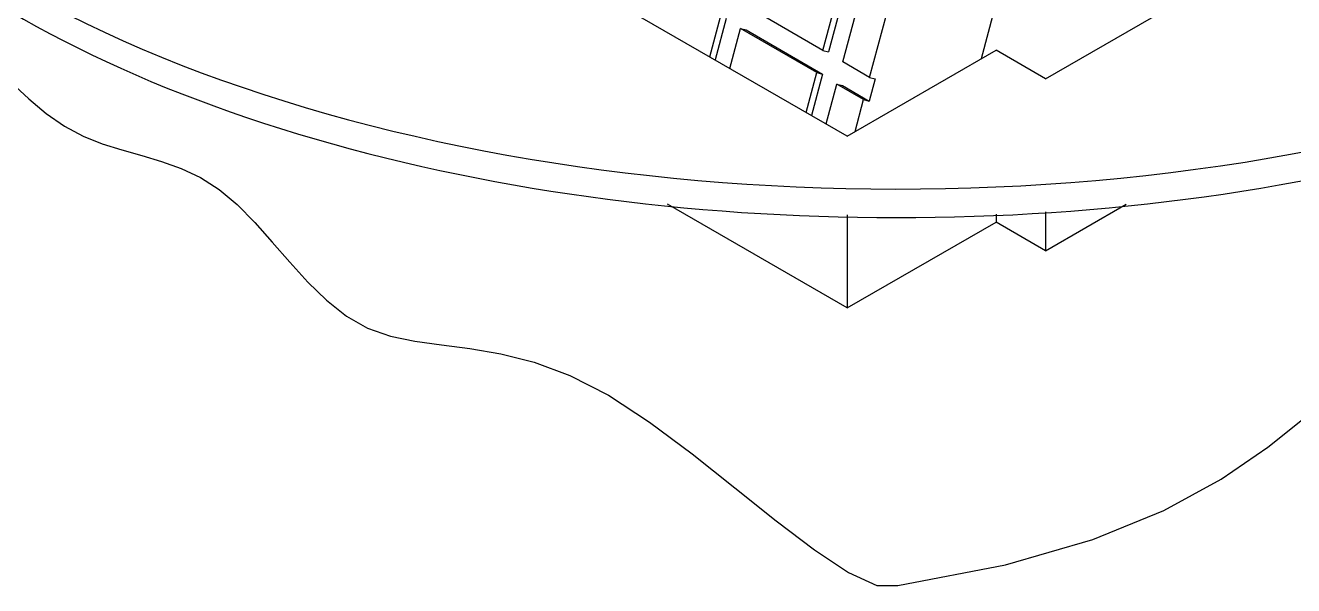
# Model space of a CAD drawing. Header units: millimetres. Extents: x -4972.4 to -4953.6, y -4734.8 to -4717.8.
# Drawn here: x -4963.753 to -4961.496, y -4726.603 to -4725.605 of the extents above; entities that cross this region are included whole.
import ezdxf

# ---------------------------------------------------------------- set-up
doc = ezdxf.new("R2010")
doc.units = ezdxf.units.MM
doc.header["$LTSCALE"] = 10
doc.layers.add('Termotécnica', color=7, linetype='Continuous')

msp = doc.modelspace()

# ---------------------------------------------------------------- linework, layer by layer
at = {"layer": 'Termotécnica', "color": 2}
for p, q in [((-4961.9374, -4725.7002), (-4960.4354, -4724.833)), ((-4962.2908, -4725.8022), (-4963.8811, -4724.884)), ((-4962.2833, -4725.5006), (-4962.324, -4725.6524)), ((-4962.506, -4725.5929), (-4962.5257, -4725.6666)), ((-4962.4706, -4725.6133), (-4962.3346, -4725.6918)), ((-4962.2908, -4725.8022), (-4962.0257, -4725.6492)), ((-4961.9374, -4725.7002), (-4962.0257, -4725.6492)), ((-4962.3346, -4725.6918), (-4962.3543, -4725.7655)), ((-4962.241, -4725.7003), (-4962.2515, -4725.7398)), ((-4962.2992, -4725.7122), (-4962.2515, -4725.7398)), ((-4962.2908, -4726.1083), (-4962.6104, -4725.9237)), ((-4961.9374, -4726.0063), (-4961.7941, -4725.9236)), ((-4962.2908, -4725.9425), (-4962.2908, -4726.1083)), ((-4962.2908, -4726.1083), (-4962.0257, -4725.9553)), ((-4962.0257, -4725.9413), (-4962.0257, -4725.9553)), ((-4961.9374, -4726.0063), (-4962.0257, -4725.9553)), ((-4961.9374, -4725.9374), (-4961.9374, -4726.0063))]:
    msp.add_line(p, q, dxfattribs=at)
at = {"layer": 'Termotécnica', "color": 1}
for p, q in [((-4962.3339, -4725.6498), (-4962.2932, -4725.498)), ((-4962.2985, -4725.6702), (-4962.2579, -4725.5184)), ((-4962.2508, -4725.6977), (-4962.2101, -4725.546)), ((-4962.3339, -4725.6498), (-4962.4699, -4725.5712)), ((-4962.5349, -4725.6613), (-4962.5158, -4725.5902)), ((-4962.0517, -4725.6642), (-4962.0289, -4725.5791)), ((-4962.4995, -4725.6817), (-4962.4805, -4725.6106)), ((-4962.3444, -4725.6892), (-4962.4805, -4725.6106)), ((-4962.4805, -4725.6106), (-4962.4706, -4725.6133)), ((-4962.3339, -4725.6498), (-4962.324, -4725.6524)), ((-4962.2508, -4725.6977), (-4962.2985, -4725.6702)), ((-4962.2508, -4725.6977), (-4962.2985, -4725.6702)), ((-4962.3635, -4725.7603), (-4962.3444, -4725.6892)), ((-4962.3444, -4725.6892), (-4962.3346, -4725.6918)), ((-4962.2508, -4725.6977), (-4962.241, -4725.7003)), ((-4962.3281, -4725.7807), (-4962.3091, -4725.7096)), ((-4962.2614, -4725.7371), (-4962.3091, -4725.7096)), ((-4962.3091, -4725.7096), (-4962.2992, -4725.7122)), ((-4962.2766, -4725.794), (-4962.2614, -4725.7371)), ((-4962.2614, -4725.7371), (-4962.2515, -4725.7398))]:
    msp.add_line(p, q, dxfattribs=at)
at = {"layer": 'Termotécnica', "color": 2}
for points in [[(-4963.7784, -4725.7068), (-4963.7472, -4725.7358), (-4963.7159, -4725.7623), (-4963.6837, -4725.7848), (-4963.6505, -4725.8023), (-4963.6162, -4725.8158), (-4963.5813, -4725.8267), (-4963.546, -4725.8367), (-4963.5108, -4725.8473), (-4963.4758, -4725.8598), (-4963.4416, -4725.8759), (-4963.4083, -4725.8971), (-4963.3762, -4725.9243), (-4963.3449, -4725.9563), (-4963.3138, -4725.9911), (-4963.2825, -4726.027), (-4963.2504, -4726.0621), (-4963.217, -4726.0946), (-4963.1817, -4726.1226), (-4963.1441, -4726.1443), (-4963.1036, -4726.1585), (-4963.0599, -4726.1674), (-4963.0128, -4726.1738), (-4962.9619, -4726.1802), (-4962.907, -4726.1897), (-4962.8478, -4726.2049), (-4962.784, -4726.2286), (-4962.7154, -4726.2636), (-4962.6421, -4726.3114), (-4962.5663, -4726.368), (-4962.4904, -4726.4284), (-4962.417, -4726.4871), (-4962.3488, -4726.5392), (-4962.2882, -4726.5792), (-4962.2378, -4726.6022), (-4962.2002, -4726.6027)], [(-4962.2002, -4726.6027), (-4962.0091, -4726.5657), (-4961.8533, -4726.5203), (-4961.7273, -4726.4687), (-4961.6253, -4726.4132), (-4961.542, -4726.3561), (-4961.4716, -4726.2997)]]:
    msp.add_lwpolyline(points, dxfattribs=at)
at = {"layer": 'Termotécnica', "color": 3}
for centre, start_param, end_param in [((-4962.2024, -4724.833), -0.804629, 4.682407), ((-4962.2024, -4724.884), -0.037238, 3.178267)]:
    msp.add_ellipse(centre, major_axis=(-2.0873, 0), ratio=0.509483, start_param=start_param, end_param=end_param, dxfattribs=at)

doc.saveas('drawing.dxf')
